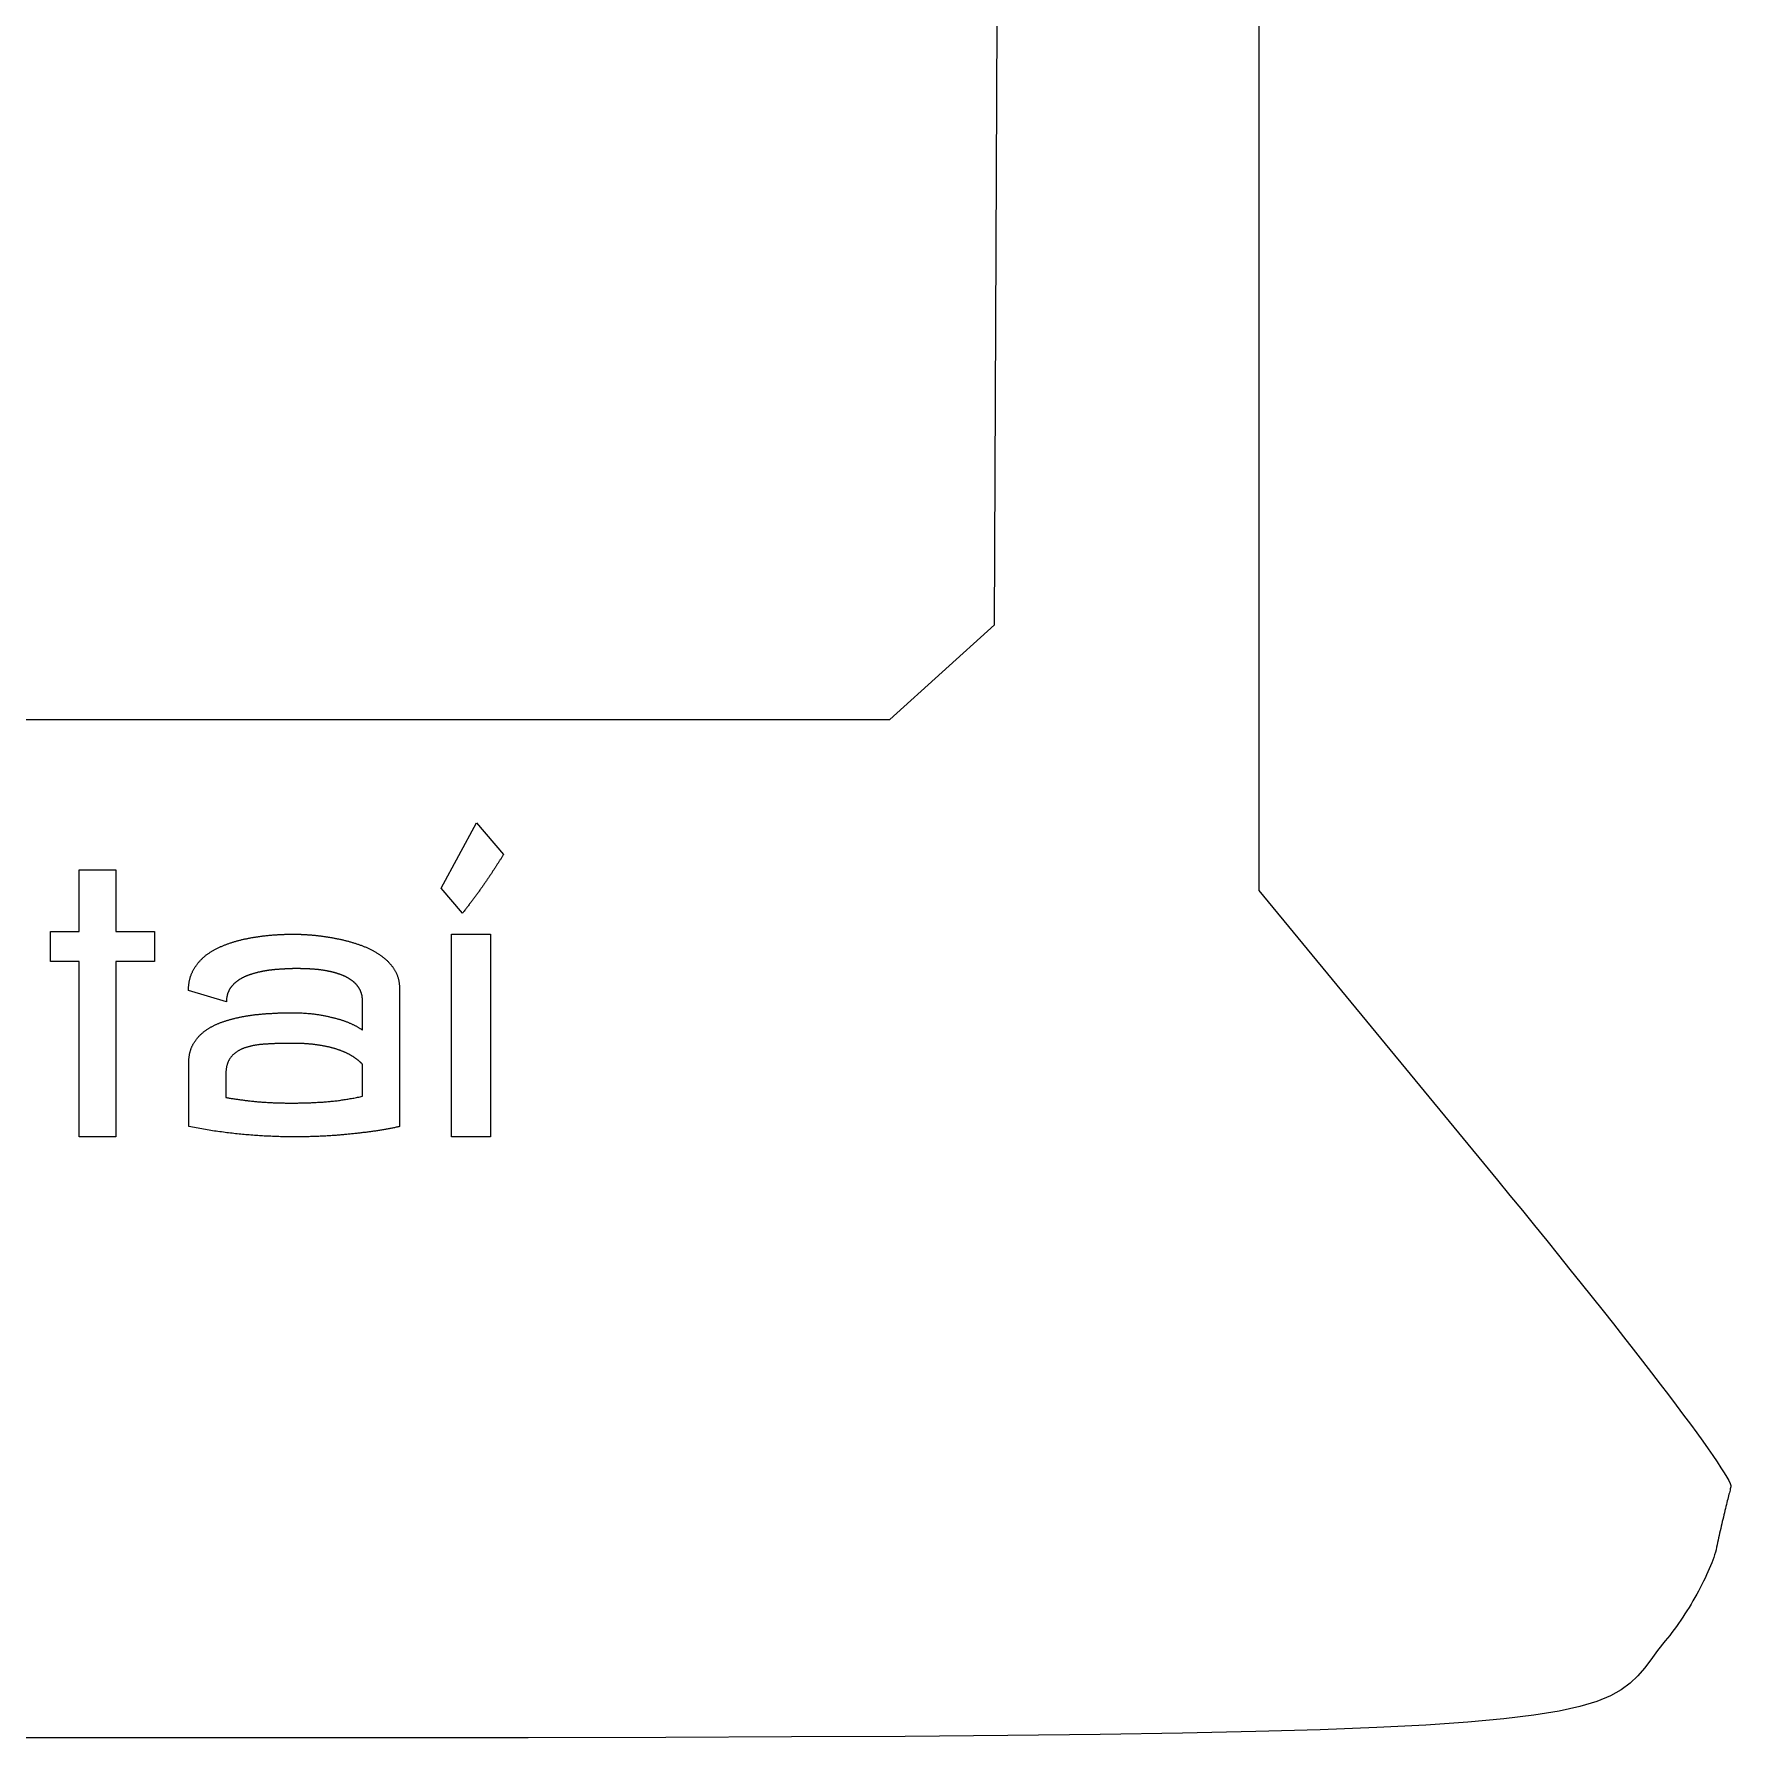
# Model space of a CAD drawing. Extents: x -419 to 419, y -275 to 1047.
# Drawn here: x 140.5 to 418.6, y 469.6 to 748.7 of the extents above; entities that cross this region are included whole.
import ezdxf

# ---------------------------------------------------------------- set-up
doc = ezdxf.new("R2010")
doc.units = 0
doc.layers.get('0').update_dxf_attribs({"linetype": 'CONTINUOUS'})

msp = doc.modelspace()

# ---------------------------------------------------------------- linework, layer by layer
for points in [[(-280.74, 636.47), (280.74, 636.47), (289.3, 644.2), (297.88, 651.93), (298.67, 825.05)], [(341.19, 816.03), (341.19, 608.44), (380.29, 561.01), (382.35, 558.5), (384.39, 556.01), (386.4, 553.55), (388.37, 551.13), (390.3, 548.74), (392.19, 546.39), (394.04, 544.08), (395.85, 541.82), (397.6, 539.6), (399.31, 537.45), (400.96, 535.34), (402.56, 533.3), (404.09, 531.33), (405.57, 529.42), (406.98, 527.58), (408.32, 525.82), (409.59, 524.14), (410.79, 522.53), (411.92, 521.02), (412.96, 519.59), (413.93, 518.25), (414.81, 517.01), (415.61, 515.88), (416.32, 514.84), (416.93, 513.91), (417.46, 513.09), (417.88, 512.38), (418.21, 511.8), (418.43, 511.33), (418.55, 510.98), (418.56, 510.77), (418.51, 510.61), (418.46, 510.43), (418.41, 510.24), (418.36, 510.03), (418.3, 509.81), (418.24, 509.57), (418.17, 509.32), (418.1, 509.05), (418.03, 508.77), (417.96, 508.48), (417.89, 508.18), (417.81, 507.87), (417.73, 507.54), (417.65, 507.21), (417.57, 506.87), (417.49, 506.52), (417.4, 506.17), (417.32, 505.81), (417.23, 505.44), (417.15, 505.07), (417.06, 504.7), (416.97, 504.32), (416.89, 503.94), (416.8, 503.55), (416.71, 503.17), (416.63, 502.78), (416.54, 502.4), (416.46, 502.01), (416.37, 501.63), (416.29, 501.25), (416.21, 500.87), (416.12, 500.48), (416.01, 500.08), (415.88, 499.66), (415.74, 499.22), (415.58, 498.77), (415.41, 498.31), (415.22, 497.83), (415.02, 497.35), (414.8, 496.85), (414.57, 496.34), (414.33, 495.83), (414.08, 495.31), (413.81, 494.78), (413.54, 494.25), (413.25, 493.71), (412.96, 493.17), (412.65, 492.63), (412.34, 492.1), (412.02, 491.56), (411.69, 491.02), (411.36, 490.48), (411.02, 489.95), (410.68, 489.43), (410.33, 488.91), (409.97, 488.4), (409.62, 487.89), (409.26, 487.4), (408.89, 486.91), (408.53, 486.44), (408.17, 485.98), (407.8, 485.54), (406.54, 483.94), (405.43, 482.45), (404.38, 481.07), (403.29, 479.8), (402.06, 478.61), (400.6, 477.53), (398.8, 476.53), (396.57, 475.62), (393.8, 474.79), (390.41, 474.04), (386.28, 473.37), (381.33, 472.76), (375.45, 472.23), (368.55, 471.75), (360.52, 471.34), (351.27, 470.98), (340.71, 470.68), (328.72, 470.42), (315.22, 470.21), (300.1, 470.04), (283.27, 469.9), (264.62, 469.8), (244.07, 469.73), (221.51, 469.68), (196.83, 469.65), (169.96, 469.65), (140.77, 469.65), (109.19, 469.67)]]:
    msp.add_lwpolyline(points)
for points in [[(217.34, 614.16), (217.28, 614.07), (217.23, 613.97), (217.17, 613.88), (217.11, 613.79), (217.05, 613.7), (216.99, 613.6), (216.93, 613.51), (216.87, 613.42), (216.81, 613.32), (216.75, 613.23), (216.69, 613.13), (216.63, 613.03), (216.57, 612.94), (216.5, 612.84), (216.44, 612.74), (216.38, 612.65), (216.31, 612.55), (216.25, 612.45), (216.19, 612.35), (216.12, 612.25), (216.06, 612.15), (215.99, 612.05), (215.93, 611.95), (215.86, 611.85), (215.79, 611.75), (215.73, 611.65), (215.66, 611.54), (215.59, 611.44), (215.53, 611.34), (215.47, 611.25), (215.41, 611.16), (215.35, 611.07), (215.29, 610.98), (215.23, 610.89), (215.16, 610.8), (215.1, 610.7), (215.04, 610.61), (214.97, 610.51), (214.91, 610.42), (214.84, 610.32), (214.78, 610.23), (214.71, 610.13), (214.64, 610.03), (214.58, 609.93), (214.51, 609.83), (214.44, 609.73), (214.37, 609.63), (214.3, 609.53), (214.23, 609.43), (214.15, 609.32), (214.08, 609.22), (214.01, 609.12), (213.93, 609.01), (213.86, 608.9), (213.78, 608.8), (213.71, 608.69), (213.63, 608.58), (213.55, 608.47), (213.47, 608.36), (213.4, 608.25), (213.32, 608.14), (213.24, 608.03), (213.16, 607.92), (213.08, 607.81), (212.99, 607.7), (212.91, 607.59), (212.83, 607.48), (212.75, 607.37), (212.67, 607.26), (212.58, 607.15), (212.5, 607.03), (212.42, 606.92), (212.33, 606.81), (212.25, 606.7), (212.16, 606.58), (212.08, 606.47), (211.99, 606.36), (211.9, 606.24), (211.82, 606.13), (211.73, 606.01), (211.64, 605.9), (211.55, 605.78), (211.46, 605.67), (211.37, 605.55), (211.29, 605.43), (211.2, 605.32), (211.11, 605.2), (211.01, 605.08), (210.92, 604.96), (210.83, 604.85), (210.74, 604.73), (207.23, 608.8), (213, 619.52), (217.45, 614.34), (217.4, 614.25)], [(160.28, 601.7), (160.28, 596.81), (153.92, 596.81), (153.92, 568.09), (147.95, 568.09), (147.95, 596.81), (143.24, 596.81), (143.24, 601.7), (147.95, 601.7), (147.95, 611.83), (153.92, 611.83), (153.92, 601.7)], [(183.5, 601.29), (183.58, 601.29), (183.67, 601.28), (183.76, 601.28), (183.85, 601.28), (183.94, 601.28), (184.03, 601.27), (184.13, 601.27), (184.22, 601.27), (184.32, 601.26), (184.42, 601.26), (184.51, 601.25), (184.61, 601.25), (184.71, 601.24), (184.81, 601.24), (184.92, 601.23), (185.02, 601.22), (185.12, 601.22), (185.23, 601.21), (185.33, 601.2), (185.44, 601.2), (185.55, 601.19), (185.66, 601.18), (185.77, 601.17), (185.88, 601.16), (186, 601.16), (186.11, 601.15), (186.23, 601.14), (186.34, 601.13), (186.46, 601.12), (186.57, 601.1), (186.69, 601.09), (186.81, 601.08), (186.92, 601.07), (187.04, 601.06), (187.16, 601.04), (187.27, 601.03), (187.39, 601.01), (187.51, 601), (187.63, 600.98), (187.75, 600.97), (187.87, 600.95), (187.99, 600.93), (188.11, 600.92), (188.23, 600.9), (188.35, 600.88), (188.47, 600.86), (188.59, 600.84), (188.71, 600.82), (188.83, 600.8), (188.96, 600.78), (189.08, 600.76), (189.2, 600.74), (189.32, 600.72), (189.45, 600.69), (189.57, 600.67), (189.7, 600.65), (189.82, 600.62), (189.94, 600.6), (190.07, 600.58), (190.19, 600.55), (190.32, 600.53), (190.44, 600.5), (190.56, 600.48), (190.69, 600.45), (190.81, 600.42), (190.94, 600.39), (191.06, 600.37), (191.18, 600.34), (191.31, 600.31), (191.43, 600.28), (191.55, 600.25), (191.67, 600.22), (191.8, 600.18), (191.92, 600.15), (192.04, 600.12), (192.17, 600.08), (192.29, 600.05), (192.41, 600.01), (192.53, 599.98), (192.65, 599.94), (192.78, 599.91), (192.9, 599.87), (193.02, 599.83), (193.14, 599.79), (193.26, 599.75), (193.39, 599.71), (193.51, 599.67), (193.63, 599.63), (193.75, 599.59), (193.87, 599.55), (193.99, 599.51), (194.11, 599.47), (194.23, 599.42), (194.35, 599.38), (194.47, 599.33), (194.58, 599.29), (194.7, 599.24), (194.81, 599.19), (194.93, 599.15), (195.04, 599.1), (195.15, 599.05), (195.27, 599), (195.38, 598.94), (195.49, 598.89), (195.6, 598.84), (195.7, 598.78), (195.81, 598.73), (195.92, 598.67), (196.02, 598.62), (196.13, 598.56), (196.23, 598.5), (196.34, 598.44), (196.44, 598.38), (196.54, 598.32), (196.64, 598.26), (196.74, 598.19), (196.84, 598.13), (196.94, 598.07), (197.04, 598), (197.13, 597.94), (197.23, 597.87), (197.33, 597.81), (197.42, 597.74), (197.51, 597.67), (197.6, 597.6), (197.69, 597.53), (197.78, 597.46), (197.87, 597.39), (197.96, 597.32), (198.04, 597.25), (198.13, 597.17), (198.21, 597.1), (198.29, 597.02), (198.37, 596.95), (198.45, 596.87), (198.53, 596.79), (198.61, 596.71), (198.68, 596.63), (198.76, 596.55), (198.83, 596.47), (198.9, 596.39), (198.97, 596.31), (199.04, 596.22), (199.11, 596.14), (199.18, 596.05), (199.24, 595.97), (199.31, 595.88), (199.37, 595.79), (199.43, 595.7), (199.49, 595.61), (199.55, 595.52), (199.61, 595.43), (199.66, 595.34), (199.71, 595.24), (199.77, 595.15), (199.81, 595.05), (199.86, 594.96), (199.91, 594.86), (199.95, 594.76), (199.99, 594.66), (200.03, 594.56), (200.07, 594.46), (200.1, 594.35), (200.14, 594.25), (200.17, 594.14), (200.2, 594.04), (200.23, 593.93), (200.25, 593.82), (200.28, 593.71), (200.3, 593.6), (200.32, 593.49), (200.34, 593.38), (200.36, 593.27), (200.37, 593.15), (200.38, 593.04), (200.39, 592.92), (200.4, 592.8), (200.41, 592.68), (200.41, 592.56), (200.42, 592.44), (200.42, 592.32), (200.42, 569.78), (200.28, 569.75), (200.14, 569.72), (200.01, 569.69), (199.87, 569.66), (199.72, 569.63), (199.58, 569.59), (199.44, 569.57), (199.29, 569.54), (199.15, 569.51), (199, 569.48), (198.85, 569.45), (198.71, 569.42), (198.56, 569.39), (198.4, 569.36), (198.25, 569.34), (198.1, 569.31), (197.94, 569.28), (197.79, 569.26), (197.63, 569.23), (197.47, 569.2), (197.31, 569.18), (197.15, 569.15), (196.99, 569.13), (196.83, 569.1), (196.66, 569.08), (196.5, 569.05), (196.33, 569.03), (196.17, 569.01), (196, 568.98), (195.83, 568.96), (195.66, 568.94), (195.51, 568.92), (195.36, 568.9), (195.21, 568.88), (195.05, 568.85), (194.9, 568.83), (194.74, 568.81), (194.58, 568.79), (194.42, 568.78), (194.26, 568.76), (194.09, 568.74), (193.93, 568.72), (193.76, 568.7), (193.59, 568.68), (193.42, 568.66), (193.25, 568.64), (193.07, 568.62), (192.89, 568.6), (192.71, 568.58), (192.53, 568.57), (192.35, 568.55), (192.17, 568.53), (191.98, 568.51), (191.79, 568.49), (191.6, 568.48), (191.41, 568.46), (191.22, 568.44), (191.02, 568.42), (190.82, 568.41), (190.62, 568.39), (190.42, 568.37), (190.22, 568.35), (190.02, 568.34), (189.81, 568.32), (189.6, 568.31), (189.39, 568.29), (189.18, 568.28), (188.97, 568.26), (188.76, 568.25), (188.54, 568.24), (188.33, 568.22), (188.11, 568.21), (187.89, 568.2), (187.67, 568.19), (187.44, 568.18), (187.22, 568.17), (187, 568.16), (186.77, 568.15), (186.54, 568.15), (186.31, 568.14), (186.08, 568.13), (185.84, 568.13), (185.61, 568.12), (185.37, 568.11), (185.14, 568.11), (184.9, 568.11), (184.66, 568.1), (184.41, 568.1), (184.17, 568.1), (183.92, 568.09), (183.68, 568.09), (183.43, 568.09), (183.18, 568.09), (182.93, 568.09), (182.68, 568.09), (182.43, 568.1), (182.18, 568.1), (181.92, 568.1), (181.67, 568.11), (181.41, 568.11), (181.16, 568.12), (180.9, 568.12), (180.64, 568.13), (180.38, 568.14), (180.12, 568.15), (179.86, 568.16), (179.59, 568.17), (179.33, 568.18), (179.06, 568.19), (178.8, 568.21), (178.53, 568.22), (178.26, 568.23), (177.99, 568.25), (177.72, 568.27), (177.45, 568.28), (177.18, 568.3), (176.91, 568.32), (176.63, 568.34), (176.36, 568.36), (176.08, 568.38), (175.8, 568.4), (175.52, 568.42), (175.24, 568.45), (174.96, 568.47), (174.68, 568.5), (174.4, 568.52), (174.12, 568.55), (173.84, 568.58), (173.55, 568.61), (173.27, 568.64), (172.98, 568.67), (172.7, 568.7), (172.41, 568.74), (172.12, 568.77), (171.84, 568.81), (171.55, 568.85), (171.26, 568.89), (170.97, 568.93), (170.67, 568.97), (170.38, 569.01), (170.09, 569.05), (169.79, 569.1), (169.5, 569.14), (169.2, 569.19), (168.91, 569.24), (168.61, 569.29), (168.31, 569.34), (168.01, 569.39), (167.71, 569.44), (167.41, 569.49), (167.11, 569.55), (166.8, 569.61), (166.5, 569.66), (166.2, 569.72), (165.89, 569.78), (165.89, 580.27), (165.89, 580.37), (165.89, 580.48), (165.9, 580.59), (165.9, 580.69), (165.91, 580.8), (165.92, 580.9), (165.93, 581.01), (165.94, 581.11), (165.95, 581.21), (165.96, 581.31), (165.98, 581.41), (165.99, 581.51), (166.01, 581.61), (166.03, 581.7), (166.05, 581.8), (166.07, 581.89), (166.1, 581.99), (166.12, 582.08), (166.15, 582.17), (166.17, 582.26), (166.2, 582.35), (166.23, 582.44), (166.26, 582.53), (166.3, 582.62), (166.33, 582.71), (166.37, 582.79), (166.41, 582.88), (166.44, 582.96), (166.48, 583.04), (166.53, 583.13), (166.57, 583.21), (166.61, 583.29), (166.66, 583.37), (166.71, 583.45), (166.76, 583.53), (166.81, 583.61), (166.86, 583.69), (166.91, 583.77), (166.96, 583.84), (167.02, 583.92), (167.07, 583.99), (167.13, 584.07), (167.19, 584.14), (167.25, 584.21), (167.3, 584.29), (167.36, 584.36), (167.43, 584.43), (167.49, 584.5), (167.55, 584.57), (167.62, 584.64), (167.68, 584.7), (167.75, 584.77), (167.82, 584.83), (167.89, 584.9), (167.96, 584.96), (168.03, 585.03), (168.1, 585.09), (168.17, 585.15), (168.24, 585.21), (168.32, 585.27), (168.4, 585.33), (168.47, 585.39), (168.55, 585.45), (168.63, 585.51), (168.71, 585.56), (168.79, 585.62), (168.87, 585.67), (168.95, 585.73), (169.04, 585.78), (169.12, 585.84), (169.21, 585.89), (169.29, 585.94), (169.38, 585.99), (169.47, 586.04), (169.56, 586.09), (169.65, 586.14), (169.74, 586.19), (169.83, 586.24), (169.92, 586.28), (170.01, 586.33), (170.11, 586.38), (170.2, 586.42), (170.3, 586.47), (170.39, 586.51), (170.49, 586.55), (170.59, 586.6), (170.69, 586.64), (170.79, 586.68), (170.89, 586.72), (170.99, 586.76), (171.1, 586.8), (171.2, 586.84), (171.3, 586.88), (171.41, 586.91), (171.52, 586.95), (171.62, 586.99), (171.73, 587.02), (171.84, 587.06), (171.94, 587.09), (172.05, 587.13), (172.16, 587.16), (172.27, 587.19), (172.38, 587.23), (172.49, 587.26), (172.6, 587.29), (172.71, 587.32), (172.83, 587.35), (172.94, 587.39), (173.05, 587.42), (173.17, 587.44), (173.28, 587.47), (173.39, 587.5), (173.51, 587.53), (173.63, 587.56), (173.74, 587.59), (173.86, 587.61), (173.98, 587.64), (174.09, 587.66), (174.21, 587.69), (174.33, 587.71), (174.45, 587.74), (174.57, 587.76), (174.69, 587.79), (174.81, 587.81), (174.93, 587.83), (175.05, 587.85), (175.18, 587.87), (175.3, 587.89), (175.42, 587.91), (175.54, 587.93), (175.67, 587.95), (175.79, 587.97), (175.92, 587.99), (176.04, 588.01), (176.16, 588.03), (176.29, 588.04), (176.41, 588.06), (176.54, 588.08), (176.67, 588.09), (176.79, 588.11), (176.92, 588.12), (177.04, 588.14), (177.17, 588.15), (177.3, 588.16), (177.43, 588.17), (177.55, 588.19), (177.68, 588.2), (177.81, 588.21), (177.94, 588.22), (178.07, 588.23), (178.2, 588.24), (178.33, 588.25), (178.46, 588.26), (178.59, 588.27), (178.72, 588.27), (178.85, 588.28), (178.98, 588.29), (179.11, 588.3), (179.24, 588.31), (179.37, 588.32), (179.51, 588.32), (179.64, 588.33), (179.77, 588.34), (179.9, 588.35), (180.03, 588.35), (180.16, 588.36), (180.29, 588.36), (180.42, 588.37), (180.55, 588.38), (180.68, 588.38), (180.81, 588.39), (180.95, 588.39), (181.08, 588.39), (181.21, 588.4), (181.34, 588.4), (181.47, 588.4), (181.6, 588.41), (181.73, 588.41), (181.86, 588.41), (181.99, 588.41), (182.12, 588.42), (182.26, 588.42), (182.39, 588.42), (182.52, 588.42), (182.65, 588.42), (182.78, 588.42), (182.98, 588.42), (183.17, 588.42), (183.37, 588.42), (183.56, 588.41), (183.75, 588.41), (183.94, 588.4), (184.12, 588.4), (184.31, 588.39), (184.49, 588.38), (184.67, 588.37), (184.85, 588.36), (185.03, 588.35), (185.2, 588.34), (185.37, 588.32), (185.54, 588.31), (185.71, 588.3), (185.88, 588.28), (186.05, 588.26), (186.21, 588.24), (186.37, 588.23), (186.53, 588.21), (186.69, 588.18), (186.84, 588.16), (187, 588.14), (187.15, 588.12), (187.3, 588.09), (187.44, 588.07), (187.59, 588.04), (187.73, 588.01), (187.88, 587.98), (188.02, 587.95), (188.16, 587.93), (188.29, 587.9), (188.43, 587.87), (188.57, 587.84), (188.7, 587.81), (188.83, 587.78), (188.96, 587.75), (189.09, 587.72), (189.22, 587.69), (189.34, 587.66), (189.47, 587.63), (189.59, 587.6), (189.71, 587.57), (189.83, 587.54), (189.95, 587.51), (190.07, 587.48), (190.18, 587.45), (190.29, 587.42), (190.41, 587.39), (190.52, 587.35), (190.62, 587.32), (190.73, 587.29), (190.84, 587.26), (190.94, 587.22), (191.04, 587.19), (191.14, 587.16), (191.24, 587.13), (191.34, 587.09), (191.44, 587.06), (191.53, 587.03), (191.62, 586.99), (191.73, 586.95), (191.83, 586.91), (191.94, 586.87), (192.04, 586.82), (192.14, 586.78), (192.24, 586.74), (192.34, 586.7), (192.44, 586.65), (192.53, 586.61), (192.63, 586.56), (192.72, 586.52), (192.82, 586.47), (192.91, 586.43), (193, 586.38), (193.09, 586.34), (193.18, 586.29), (193.26, 586.25), (193.35, 586.2), (193.43, 586.15), (193.52, 586.11), (193.6, 586.06), (193.68, 586.01), (193.76, 585.96), (193.84, 585.91), (193.92, 585.86), (193.99, 585.82), (194.07, 585.77), (194.14, 585.72), (194.21, 585.67), (194.28, 585.62), (194.35, 585.57), (194.35, 590.28), (194.35, 590.36), (194.35, 590.44), (194.35, 590.51), (194.35, 590.59), (194.34, 590.66), (194.34, 590.73), (194.33, 590.8), (194.32, 590.88), (194.31, 590.95), (194.3, 591.02), (194.29, 591.09), (194.28, 591.16), (194.27, 591.22), (194.25, 591.29), (194.24, 591.36), (194.22, 591.42), (194.2, 591.49), (194.19, 591.55), (194.17, 591.62), (194.15, 591.68), (194.12, 591.74), (194.1, 591.8), (194.08, 591.86), (194.05, 591.92), (194.03, 591.98), (194, 592.04), (193.97, 592.1), (193.95, 592.16), (193.92, 592.21), (193.88, 592.27), (193.85, 592.32), (193.82, 592.38), (193.79, 592.43), (193.75, 592.49), (193.72, 592.54), (193.68, 592.6), (193.65, 592.65), (193.61, 592.7), (193.57, 592.75), (193.53, 592.8), (193.49, 592.86), (193.45, 592.91), (193.41, 592.95), (193.37, 593), (193.33, 593.05), (193.29, 593.1), (193.24, 593.15), (193.2, 593.19), (193.15, 593.24), (193.11, 593.28), (193.06, 593.33), (193.01, 593.37), (192.97, 593.42), (192.92, 593.46), (192.87, 593.5), (192.82, 593.54), (192.77, 593.58), (192.71, 593.62), (192.66, 593.66), (192.61, 593.7), (192.55, 593.74), (192.5, 593.78), (192.45, 593.82), (192.39, 593.86), (192.33, 593.89), (192.28, 593.93), (192.22, 593.97), (192.16, 594), (192.1, 594.04), (192.04, 594.08), (191.98, 594.11), (191.92, 594.15), (191.86, 594.18), (191.8, 594.21), (191.74, 594.24), (191.68, 594.28), (191.62, 594.31), (191.55, 594.34), (191.49, 594.37), (191.43, 594.4), (191.36, 594.43), (191.3, 594.46), (191.23, 594.49), (191.16, 594.51), (191.1, 594.54), (191.03, 594.57), (190.96, 594.59), (190.9, 594.62), (190.83, 594.64), (190.76, 594.67), (190.69, 594.69), (190.62, 594.72), (190.55, 594.74), (190.47, 594.76), (190.4, 594.79), (190.33, 594.81), (190.26, 594.83), (190.19, 594.86), (190.12, 594.88), (190.04, 594.9), (189.97, 594.92), (189.9, 594.94), (189.82, 594.97), (189.75, 594.99), (189.68, 595.01), (189.6, 595.03), (189.53, 595.05), (189.46, 595.06), (189.38, 595.08), (189.31, 595.1), (189.23, 595.12), (189.16, 595.14), (189.08, 595.15), (189.01, 595.17), (188.93, 595.19), (188.85, 595.2), (188.78, 595.22), (188.7, 595.24), (188.63, 595.25), (188.55, 595.27), (188.47, 595.28), (188.4, 595.29), (188.32, 595.31), (188.24, 595.32), (188.16, 595.33), (188.09, 595.35), (188.01, 595.36), (187.93, 595.37), (187.85, 595.38), (187.77, 595.39), (187.7, 595.41), (187.62, 595.42), (187.54, 595.43), (187.46, 595.44), (187.38, 595.45), (187.3, 595.46), (187.22, 595.47), (187.14, 595.48), (187.07, 595.48), (186.99, 595.49), (186.91, 595.5), (186.83, 595.51), (186.75, 595.52), (186.67, 595.52), (186.59, 595.53), (186.51, 595.54), (186.43, 595.54), (186.35, 595.55), (186.27, 595.56), (186.19, 595.56), (186.11, 595.57), (186.03, 595.57), (185.95, 595.58), (185.87, 595.58), (185.79, 595.58), (185.71, 595.59), (185.63, 595.59), (185.55, 595.59), (185.47, 595.6), (185.39, 595.6), (185.32, 595.6), (185.24, 595.61), (185.16, 595.61), (185.09, 595.61), (185.01, 595.61), (184.93, 595.62), (184.86, 595.62), (184.78, 595.62), (184.71, 595.62), (184.63, 595.63), (184.56, 595.63), (184.48, 595.63), (184.41, 595.63), (184.34, 595.63), (184.26, 595.63), (184.19, 595.64), (184.12, 595.64), (184.05, 595.64), (183.97, 595.64), (183.9, 595.64), (183.83, 595.64), (183.76, 595.64), (183.69, 595.64), (183.62, 595.64), (183.55, 595.64), (183.48, 595.64), (183.41, 595.64), (183.33, 595.64), (183.26, 595.64), (183.19, 595.64), (183.11, 595.64), (183.04, 595.64), (182.96, 595.64), (182.89, 595.64), (182.81, 595.63), (182.74, 595.63), (182.66, 595.63), (182.59, 595.63), (182.51, 595.63), (182.43, 595.62), (182.35, 595.62), (182.28, 595.62), (182.2, 595.62), (182.12, 595.61), (182.04, 595.61), (181.96, 595.61), (181.88, 595.6), (181.8, 595.6), (181.72, 595.59), (181.64, 595.59), (181.56, 595.58), (181.48, 595.58), (181.4, 595.58), (181.32, 595.57), (181.24, 595.57), (181.16, 595.56), (181.08, 595.55), (180.99, 595.55), (180.91, 595.55), (180.83, 595.54), (180.75, 595.54), (180.66, 595.53), (180.58, 595.53), (180.5, 595.52), (180.42, 595.51), (180.33, 595.51), (180.25, 595.5), (180.17, 595.49), (180.09, 595.49), (180, 595.48), (179.92, 595.47), (179.84, 595.46), (179.76, 595.46), (179.67, 595.45), (179.59, 595.44), (179.51, 595.43), (179.43, 595.42), (179.34, 595.41), (179.26, 595.4), (179.18, 595.39), (179.1, 595.38), (179.01, 595.37), (178.93, 595.35), (178.85, 595.34), (178.77, 595.33), (178.68, 595.32), (178.6, 595.31), (178.52, 595.29), (178.44, 595.28), (178.36, 595.27), (178.28, 595.25), (178.2, 595.24), (178.12, 595.22), (178.04, 595.21), (177.96, 595.19), (177.88, 595.18), (177.8, 595.16), (177.72, 595.14), (177.64, 595.13), (177.56, 595.11), (177.48, 595.09), (177.4, 595.07), (177.32, 595.05), (177.25, 595.04), (177.17, 595.02), (177.09, 595), (177.01, 594.98), (176.93, 594.96), (176.86, 594.94), (176.78, 594.91), (176.7, 594.89), (176.62, 594.87), (176.55, 594.85), (176.47, 594.83), (176.39, 594.8), (176.32, 594.78), (176.24, 594.76), (176.17, 594.73), (176.09, 594.71), (176.02, 594.69), (175.94, 594.66), (175.87, 594.64), (175.8, 594.62), (175.72, 594.59), (175.65, 594.56), (175.58, 594.54), (175.51, 594.51), (175.44, 594.48), (175.37, 594.46), (175.3, 594.43), (175.23, 594.4), (175.17, 594.37), (175.1, 594.34), (175.03, 594.31), (174.97, 594.28), (174.9, 594.25), (174.84, 594.22), (174.77, 594.18), (174.71, 594.15), (174.64, 594.12), (174.58, 594.08), (174.52, 594.05), (174.45, 594.01), (174.39, 593.98), (174.33, 593.94), (174.27, 593.9), (174.21, 593.86), (174.15, 593.83), (174.09, 593.79), (174.03, 593.75), (173.98, 593.71), (173.92, 593.67), (173.86, 593.63), (173.81, 593.59), (173.75, 593.54), (173.7, 593.5), (173.65, 593.46), (173.59, 593.42), (173.54, 593.37), (173.49, 593.33), (173.44, 593.28), (173.39, 593.24), (173.34, 593.19), (173.29, 593.14), (173.24, 593.1), (173.2, 593.05), (173.15, 593), (173.11, 592.95), (173.06, 592.9), (173.02, 592.85), (172.97, 592.8), (172.93, 592.75), (172.89, 592.7), (172.85, 592.64), (172.81, 592.59), (172.77, 592.54), (172.73, 592.48), (172.69, 592.43), (172.65, 592.38), (172.62, 592.32), (172.58, 592.26), (172.55, 592.21), (172.52, 592.15), (172.48, 592.1), (172.45, 592.04), (172.43, 591.98), (172.4, 591.92), (172.37, 591.86), (172.35, 591.8), (172.32, 591.74), (172.3, 591.68), (172.27, 591.62), (172.25, 591.56), (172.23, 591.49), (172.21, 591.43), (172.2, 591.36), (172.18, 591.3), (172.16, 591.23), (172.15, 591.16), (172.13, 591.1), (172.12, 591.03), (172.11, 590.96), (172.1, 590.89), (172.09, 590.82), (172.08, 590.75), (172.08, 590.67), (172.07, 590.6), (172.06, 590.53), (172.06, 590.45), (172.06, 590.38), (172.06, 590.3), (172.06, 590.23), (165.84, 592.09), (165.84, 592.21), (165.85, 592.34), (165.85, 592.46), (165.86, 592.58), (165.86, 592.7), (165.87, 592.82), (165.88, 592.94), (165.9, 593.06), (165.91, 593.18), (165.93, 593.29), (165.95, 593.41), (165.97, 593.52), (165.99, 593.63), (166.01, 593.74), (166.04, 593.85), (166.06, 593.96), (166.09, 594.07), (166.12, 594.18), (166.15, 594.28), (166.19, 594.39), (166.22, 594.49), (166.26, 594.59), (166.3, 594.7), (166.34, 594.8), (166.38, 594.89), (166.42, 594.99), (166.47, 595.09), (166.52, 595.19), (166.57, 595.28), (166.62, 595.37), (166.67, 595.47), (166.72, 595.56), (166.78, 595.65), (166.83, 595.74), (166.89, 595.84), (166.95, 595.93), (167.01, 596.01), (167.07, 596.1), (167.13, 596.19), (167.19, 596.28), (167.26, 596.36), (167.32, 596.45), (167.39, 596.53), (167.45, 596.61), (167.52, 596.69), (167.59, 596.77), (167.66, 596.85), (167.73, 596.93), (167.81, 597.01), (167.88, 597.09), (167.95, 597.16), (168.03, 597.24), (168.11, 597.31), (168.19, 597.39), (168.26, 597.46), (168.34, 597.53), (168.43, 597.6), (168.51, 597.67), (168.59, 597.74), (168.68, 597.81), (168.76, 597.88), (168.85, 597.94), (168.94, 598.01), (169.03, 598.07), (169.12, 598.14), (169.21, 598.2), (169.3, 598.26), (169.4, 598.32), (169.49, 598.38), (169.59, 598.44), (169.68, 598.5), (169.78, 598.56), (169.88, 598.62), (169.98, 598.67), (170.07, 598.73), (170.17, 598.79), (170.28, 598.84), (170.38, 598.89), (170.48, 598.95), (170.58, 599), (170.69, 599.05), (170.79, 599.1), (170.9, 599.15), (171.01, 599.2), (171.11, 599.25), (171.22, 599.29), (171.33, 599.34), (171.44, 599.39), (171.55, 599.43), (171.66, 599.47), (171.78, 599.52), (171.89, 599.56), (172.01, 599.6), (172.12, 599.65), (172.24, 599.69), (172.35, 599.73), (172.47, 599.77), (172.58, 599.81), (172.7, 599.85), (172.82, 599.89), (172.93, 599.93), (173.05, 599.96), (173.17, 600), (173.28, 600.04), (173.4, 600.07), (173.52, 600.11), (173.64, 600.14), (173.76, 600.18), (173.88, 600.21), (173.99, 600.24), (174.11, 600.27), (174.23, 600.3), (174.35, 600.33), (174.47, 600.36), (174.59, 600.39), (174.71, 600.42), (174.83, 600.45), (174.96, 600.47), (175.08, 600.5), (175.2, 600.53), (175.32, 600.55), (175.44, 600.58), (175.57, 600.6), (175.69, 600.62), (175.81, 600.65), (175.94, 600.67), (176.06, 600.69), (176.19, 600.72), (176.31, 600.74), (176.43, 600.76), (176.56, 600.78), (176.68, 600.8), (176.81, 600.82), (176.93, 600.84), (177.05, 600.86), (177.18, 600.88), (177.3, 600.9), (177.43, 600.92), (177.55, 600.93), (177.67, 600.95), (177.8, 600.97), (177.92, 600.98), (178.04, 601), (178.17, 601.01), (178.29, 601.03), (178.41, 601.04), (178.54, 601.06), (178.66, 601.07), (178.78, 601.08), (178.91, 601.09), (179.03, 601.1), (179.15, 601.12), (179.28, 601.13), (179.4, 601.14), (179.52, 601.15), (179.64, 601.16), (179.77, 601.16), (179.89, 601.17), (180.01, 601.18), (180.13, 601.19), (180.25, 601.2), (180.37, 601.2), (180.49, 601.21), (180.61, 601.22), (180.72, 601.22), (180.84, 601.23), (180.96, 601.24), (181.07, 601.24), (181.19, 601.25), (181.31, 601.25), (181.42, 601.26), (181.53, 601.26), (181.65, 601.27), (181.76, 601.27), (181.87, 601.27), (181.99, 601.28), (182.1, 601.28), (182.21, 601.28), (182.32, 601.28), (182.43, 601.29), (182.54, 601.29), (182.65, 601.29), (182.76, 601.29), (182.87, 601.29), (182.97, 601.29), (183.08, 601.29), (183.16, 601.29), (183.24, 601.29), (183.33, 601.29), (183.41, 601.29)], [(208.94, 568.09), (208.94, 601.29), (215.3, 601.29), (215.3, 568.09)], [(194.27, 580.06), (194.23, 580.1), (194.19, 580.14), (194.14, 580.18), (194.1, 580.22), (194.06, 580.26), (194.01, 580.3), (193.97, 580.34), (193.92, 580.38), (193.87, 580.42), (193.82, 580.47), (193.78, 580.51), (193.73, 580.55), (193.68, 580.59), (193.63, 580.63), (193.58, 580.67), (193.53, 580.71), (193.47, 580.75), (193.42, 580.79), (193.37, 580.83), (193.31, 580.87), (193.26, 580.91), (193.2, 580.95), (193.15, 580.99), (193.09, 581.03), (193.04, 581.07), (192.98, 581.11), (192.92, 581.15), (192.86, 581.19), (192.8, 581.23), (192.74, 581.27), (192.68, 581.3), (192.62, 581.34), (192.55, 581.38), (192.49, 581.42), (192.43, 581.46), (192.36, 581.49), (192.29, 581.53), (192.23, 581.57), (192.16, 581.61), (192.09, 581.64), (192.02, 581.68), (191.95, 581.71), (191.88, 581.75), (191.8, 581.78), (191.73, 581.82), (191.66, 581.85), (191.58, 581.89), (191.5, 581.92), (191.43, 581.95), (191.35, 581.99), (191.27, 582.02), (191.19, 582.05), (191.11, 582.09), (191.03, 582.12), (190.95, 582.15), (190.86, 582.18), (190.78, 582.21), (190.69, 582.24), (190.61, 582.27), (190.52, 582.3), (190.43, 582.34), (190.34, 582.37), (190.25, 582.4), (190.16, 582.43), (190.07, 582.46), (189.98, 582.49), (189.88, 582.52), (189.79, 582.55), (189.69, 582.57), (189.59, 582.6), (189.49, 582.63), (189.39, 582.66), (189.29, 582.68), (189.19, 582.71), (189.09, 582.74), (188.98, 582.76), (188.88, 582.79), (188.77, 582.81), (188.66, 582.83), (188.56, 582.86), (188.45, 582.88), (188.34, 582.9), (188.22, 582.93), (188.11, 582.95), (188, 582.97), (187.88, 582.99), (187.77, 583.01), (187.65, 583.03), (187.53, 583.05), (187.41, 583.07), (187.29, 583.09), (187.17, 583.11), (187.05, 583.13), (186.92, 583.15), (186.8, 583.17), (186.67, 583.19), (186.55, 583.2), (186.42, 583.22), (186.29, 583.23), (186.16, 583.25), (186.02, 583.26), (185.89, 583.28), (185.76, 583.29), (185.62, 583.3), (185.48, 583.31), (185.34, 583.33), (185.2, 583.34), (185.06, 583.35), (184.92, 583.35), (184.77, 583.36), (184.63, 583.37), (184.48, 583.38), (184.33, 583.38), (184.18, 583.39), (184.03, 583.39), (183.87, 583.4), (183.72, 583.4), (183.57, 583.41), (183.41, 583.41), (183.25, 583.41), (183.09, 583.41), (182.93, 583.41), (182.79, 583.41), (182.64, 583.41), (182.5, 583.41), (182.36, 583.41), (182.22, 583.41), (182.07, 583.41), (181.93, 583.4), (181.79, 583.4), (181.65, 583.4), (181.51, 583.4), (181.38, 583.4), (181.24, 583.39), (181.1, 583.39), (180.96, 583.39), (180.82, 583.38), (180.69, 583.38), (180.55, 583.38), (180.42, 583.37), (180.28, 583.37), (180.15, 583.36), (180.01, 583.36), (179.88, 583.35), (179.74, 583.35), (179.61, 583.34), (179.48, 583.33), (179.35, 583.33), (179.22, 583.32), (179.09, 583.32), (178.95, 583.31), (178.82, 583.3), (178.7, 583.29), (178.57, 583.29), (178.44, 583.28), (178.32, 583.27), (178.19, 583.26), (178.07, 583.26), (177.95, 583.24), (177.83, 583.23), (177.71, 583.22), (177.59, 583.21), (177.47, 583.2), (177.35, 583.18), (177.23, 583.17), (177.12, 583.15), (177, 583.13), (176.89, 583.11), (176.78, 583.1), (176.67, 583.08), (176.56, 583.06), (176.45, 583.03), (176.34, 583.01), (176.23, 582.99), (176.13, 582.96), (176.02, 582.94), (175.92, 582.91), (175.81, 582.89), (175.71, 582.86), (175.61, 582.83), (175.51, 582.8), (175.41, 582.77), (175.31, 582.74), (175.21, 582.71), (175.12, 582.68), (175.02, 582.65), (174.93, 582.62), (174.83, 582.58), (174.74, 582.55), (174.65, 582.51), (174.57, 582.47), (174.48, 582.43), (174.39, 582.39), (174.31, 582.35), (174.22, 582.31), (174.14, 582.26), (174.06, 582.22), (173.98, 582.17), (173.9, 582.12), (173.83, 582.08), (173.75, 582.03), (173.68, 581.97), (173.6, 581.92), (173.53, 581.87), (173.46, 581.81), (173.39, 581.76), (173.33, 581.7), (173.26, 581.64), (173.2, 581.58), (173.13, 581.52), (173.07, 581.46), (173.01, 581.39), (172.95, 581.33), (172.89, 581.26), (172.83, 581.2), (172.78, 581.13), (172.72, 581.06), (172.67, 580.99), (172.62, 580.91), (172.57, 580.84), (172.53, 580.76), (172.48, 580.68), (172.44, 580.6), (172.4, 580.52), (172.36, 580.44), (172.32, 580.35), (172.28, 580.26), (172.25, 580.17), (172.22, 580.08), (172.19, 579.99), (172.16, 579.9), (172.13, 579.8), (172.11, 579.7), (172.09, 579.61), (172.07, 579.5), (172.05, 579.4), (172.03, 579.3), (172.01, 579.19), (172, 579.09), (171.99, 578.98), (171.98, 578.86), (171.97, 578.75), (171.96, 578.64), (171.96, 578.52), (171.96, 578.4), (171.96, 578.28), (171.96, 574.56), (172.1, 574.53), (172.24, 574.51), (172.39, 574.48), (172.53, 574.45), (172.68, 574.43), (172.83, 574.4), (172.97, 574.38), (173.12, 574.36), (173.27, 574.33), (173.42, 574.31), (173.58, 574.29), (173.73, 574.26), (173.88, 574.24), (174.04, 574.22), (174.19, 574.2), (174.35, 574.18), (174.51, 574.15), (174.67, 574.13), (174.83, 574.11), (174.99, 574.09), (175.15, 574.07), (175.31, 574.05), (175.48, 574.03), (175.64, 574.01), (175.8, 573.99), (175.97, 573.98), (176.14, 573.96), (176.31, 573.94), (176.48, 573.92), (176.65, 573.9), (176.82, 573.89), (176.99, 573.87), (177.16, 573.85), (177.34, 573.84), (177.51, 573.82), (177.69, 573.81), (177.87, 573.8), (178.05, 573.78), (178.23, 573.77), (178.41, 573.76), (178.59, 573.75), (178.78, 573.73), (178.96, 573.72), (179.15, 573.71), (179.34, 573.7), (179.53, 573.7), (179.72, 573.69), (179.91, 573.68), (180.1, 573.67), (180.3, 573.66), (180.49, 573.66), (180.69, 573.65), (180.89, 573.65), (181.09, 573.64), (181.29, 573.64), (181.49, 573.64), (181.69, 573.63), (181.9, 573.63), (182.1, 573.63), (182.31, 573.63), (182.52, 573.63), (182.73, 573.63), (182.9, 573.63), (183.07, 573.63), (183.24, 573.63), (183.41, 573.63), (183.58, 573.63), (183.75, 573.63), (183.92, 573.64), (184.1, 573.64), (184.27, 573.64), (184.44, 573.65), (184.62, 573.65), (184.79, 573.66), (184.97, 573.66), (185.15, 573.67), (185.33, 573.67), (185.51, 573.68), (185.68, 573.69), (185.86, 573.69), (186.05, 573.7), (186.23, 573.71), (186.41, 573.72), (186.59, 573.73), (186.77, 573.74), (186.96, 573.75), (187.14, 573.76), (187.33, 573.77), (187.51, 573.78), (187.7, 573.79), (187.89, 573.8), (188.08, 573.82), (188.27, 573.83), (188.46, 573.84), (188.65, 573.86), (188.84, 573.88), (189.03, 573.9), (189.22, 573.92), (189.42, 573.94), (189.61, 573.96), (189.8, 573.98), (190, 574), (190.19, 574.02), (190.39, 574.05), (190.58, 574.07), (190.78, 574.1), (190.97, 574.13), (191.17, 574.16), (191.36, 574.19), (191.56, 574.22), (191.76, 574.25), (191.96, 574.28), (192.15, 574.31), (192.35, 574.35), (192.55, 574.38), (192.75, 574.42), (192.95, 574.45), (193.15, 574.49), (193.35, 574.53), (193.55, 574.57), (193.75, 574.61), (193.95, 574.65), (194.15, 574.69), (194.35, 574.73), (194.35, 579.97), (194.31, 580.02)]]:
    msp.add_lwpolyline(points, close=True)

doc.saveas('drawing.dxf')
